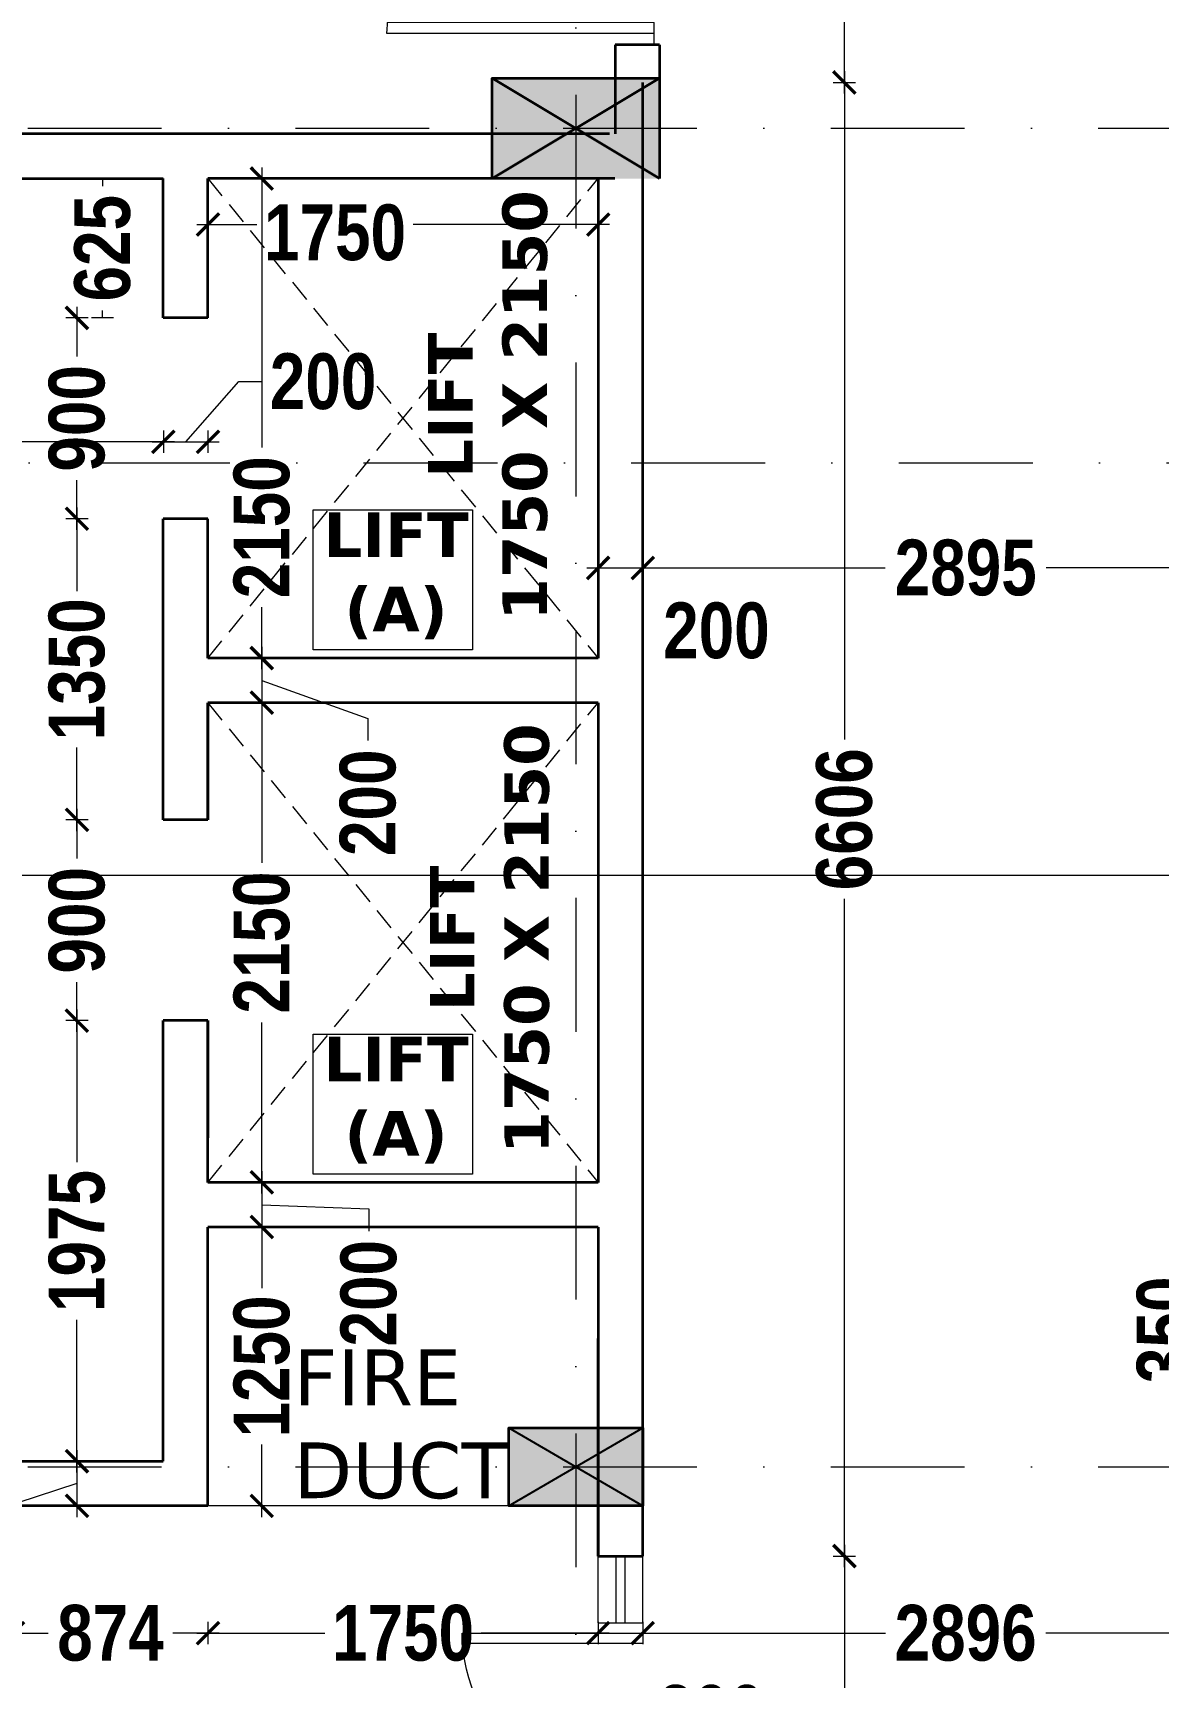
# Model space of a CAD drawing. Header units: millimetres. Extents: x -3092155 to 4513934, y -12317808 to 1850003.
# Drawn here: x -434950 to -429904, y -5682594 to -5675223 of the extents above; entities that cross this region are included whole.
import ezdxf

# ---------------------------------------------------------------- set-up
doc = ezdxf.new("R2010")
doc.units = ezdxf.units.MM
doc.header["$LTSCALE"] = 2
doc.header["$MEASUREMENT"] = 0
doc.header["$PDMODE"] = 34
doc.header["$PDSIZE"] = 500
doc.linetypes.add('DASHDOT', pattern=[1, 0.5, -0.25, 0, -0.25])
doc.linetypes.add('HIDDEN', pattern=[0.375, 0.25, -0.125])
for name, color, linetype, lineweight in [('coloumn', 10, 'Continuous', 35), ('D DIM', 250, 'Continuous', 9), ('DOOR', 27, 'Continuous', 5), ('glass', 5, 'Continuous', 15), ('GRID', 251, 'DASHDOT', 5), ('SILL', 74, 'Continuous', 9), ('STAIR', 252, 'Continuous', 9), ('TEXT', 7, 'Continuous', 13), ('W1', 162, 'Continuous', 5), ('WAll', 250, 'Continuous', 35)]:
    doc.layers.add(name, color=color, linetype=linetype, lineweight=lineweight)
doc.styles.add('INNER DIM', font='ARIALNB.TTF', dxfattribs={"height": 250})
doc.styles.add('style2', font='verdana.ttf')
doc.dimstyles.new('external final', dxfattribs={"dimscale": 0, "dimtxt": 250, "dimasz": 100, "dimexe": 50, "dimexo": 50, "dimgap": 50, "dimtad": 0, "dimdec": 0, "dimzin": 0, "dimdsep": 46, "dimtxsty": 'INNER DIM', "dimblk": 'ARCHTICK', "dimcen": 100, "dimdle": 50, "dimclrd": 256, "dimclre": 256, "dimclrt": 256, "dimadec": 0, "dimazin": 0, "dimtfac": 1, "dimtdec": 0, "dimtix": 1, "dimtmove": 1, "dimatfit": 3, "dimfxl": 50, "dimfxlon": 1, "dimtolj": 1, "dimtzin": 0, "dimlwd": -1, "dimlwe": -1, "dimarcsym": 1})
doc.dimstyles.new('INNER DIM', dxfattribs={"dimscale": 0, "dimtxt": 250, "dimasz": 100, "dimexe": 50, "dimexo": 50, "dimgap": 50, "dimtad": 0, "dimdec": 0, "dimzin": 0, "dimdsep": 46, "dimtxsty": 'INNER DIM', "dimblk": 'ARCHTICK', "dimcen": 100, "dimdle": 50, "dimclrd": 256, "dimclre": 256, "dimclrt": 256, "dimadec": 0, "dimazin": 0, "dimtfac": 1, "dimtdec": 0, "dimtix": 1, "dimtmove": 2, "dimatfit": 3, "dimfxl": 50, "dimfxlon": 1, "dimtolj": 1, "dimtzin": 0, "dimlwd": -1, "dimlwe": -1, "dimarcsym": 1})

# ---------------------------------------------------------------- blocks, each defined once
blk = doc.blocks.new('A$C378B1DF0')
at = {"layer": 'DOOR', "ltscale": 0.1}
for p, q in [((1100, 0), (1100, 1195.8)), ((1150, 0), (1150, 1199)), ((1200, 0), (1100, 0))]:
    blk.add_line(p, q, dxfattribs=at)
blk.add_arc((1200, 0), 1200, 92.38802, 180, dxfattribs=at)
blk = doc.blocks.new('1000 DOOR R')
at = {"layer": 'DOOR', "color": 252, "ltscale": 200}
for p, q in [((-900, -900), (0, -900)), ((-900, -900), (-900, -950)), ((0, -1000), (0, -900)), ((-900, -950), (0, -950))]:
    blk.add_line(p, q, dxfattribs=at)
blk.add_arc((96.2, -1003), 1001.5, 95.46124, 174.09882, dxfattribs=at)
blk = doc.blocks.new('A$C44E84F5B')
at = {"layer": 'SILL', "ltscale": 0.1, "extrusion": (0, 0, -1), "xscale": -0.8999999999990947, "yscale": 0.8999999999990947, "zscale": -0.900000000403865, "rotation": 180}
blk.add_blockref('1000 DOOR R', (0, 900), dxfattribs=at)
at = {"layer": 'SILL', "ltscale": 0.1, "extrusion": (0, 0, -1), "xscale": 0.8999999999990947, "yscale": 0.8999999999990947, "zscale": -0.900000000403865}
blk.add_blockref('1000 DOOR R', (0, 900), dxfattribs=at)
blk = doc.blocks.new('_ArchTick')
at = {"color": 0, "linetype": 'ByBlock', "const_width": 0.15}
blk.add_lwpolyline([(-0.5, -0.5), (0.5, 0.5)], dxfattribs=at)
blk = doc.blocks.new('*D192')
at = {"layer": 'D DIM', "ltscale": 100, "transparency": 16777216}
for p, q in [((-432415.1, -5677571.6), (-432415.1, -5677671.6)), ((-432214.7, -5677571.6), (-432214.7, -5677671.6)), ((-432465.1, -5677621.6), (-432164.7, -5677621.6))]:
    blk.add_line(p, q, dxfattribs=at)
at = {"layer": 'Defpoints', "color": 0, "lineweight": 50, "ltscale": 100, "transparency": 16777216}
for p in [(-432415.1, -5677403), (-432214.7, -5677403), (-432214.7, -5677621.6)]:
    blk.add_point(p, dxfattribs=at)
at = {"layer": 'D DIM', "ltscale": 100, "transparency": 16777216, "xscale": 100, "yscale": 100, "zscale": 100, "rotation": 180}
blk.add_blockref('_ArchTick', (-432415.1, -5677621.6), dxfattribs=at)
at = {"layer": 'D DIM', "ltscale": 100, "transparency": 16777216, "xscale": 100, "yscale": 100, "zscale": 100}
blk.add_blockref('_ArchTick', (-432214.7, -5677621.6), dxfattribs=at)
at = {"layer": 'D DIM', "ltscale": 100, "transparency": 16777216, "insert": (-431884.7, -5677903.3), "char_height": 250, "attachment_point": 5, "style": 'INNER DIM'}
blk.add_mtext('\\A1;200', dxfattribs=at)
blk = doc.blocks.new('*D193')
at = {"layer": 'D DIM', "ltscale": 100, "transparency": 16777216}
for p, q in [((-432214.7, -5677571.6), (-432214.7, -5677671.6)), ((-429318.9, -5677571.6), (-429318.9, -5677671.6)), ((-432264.7, -5677621.6), (-431127.4, -5677621.6)), ((-429268.9, -5677621.6), (-430406.2, -5677621.6))]:
    blk.add_line(p, q, dxfattribs=at)
at = {"layer": 'Defpoints', "color": 0, "lineweight": 50, "ltscale": 100, "transparency": 16777216}
for p in [(-432214.7, -5677403), (-429318.9, -5677403), (-429318.9, -5677621.6)]:
    blk.add_point(p, dxfattribs=at)
at = {"layer": 'D DIM', "ltscale": 100, "transparency": 16777216, "xscale": 100, "yscale": 100, "zscale": 100, "rotation": 180}
blk.add_blockref('_ArchTick', (-432214.7, -5677621.6), dxfattribs=at)
at = {"layer": 'D DIM', "ltscale": 100, "transparency": 16777216, "xscale": 100, "yscale": 100, "zscale": 100}
blk.add_blockref('_ArchTick', (-429318.9, -5677621.6), dxfattribs=at)
at = {"layer": 'D DIM', "ltscale": 100, "transparency": 16777216, "insert": (-430766.8, -5677621.6), "char_height": 250, "attachment_point": 5, "style": 'INNER DIM'}
blk.add_mtext('\\A1;2895', dxfattribs=at)
blk = doc.blocks.new('*D664')
at = {"layer": 'D DIM', "ltscale": 100, "transparency": 16777216}
for p, q in [((-435088.9, -5682396.7), (-434881.5, -5682396.7)), ((-435038.9, -5682346.7), (-435038.9, -5682446.7)), ((-434114.7, -5682396.7), (-434322.1, -5682396.7)), ((-434164.7, -5682346.7), (-434164.7, -5682446.7))]:
    blk.add_line(p, q, dxfattribs=at)
at = {"layer": 'Defpoints', "color": 0, "lineweight": 50, "ltscale": 100, "transparency": 16777216}
for p in [(-435038.9, -5681826.2), (-434164.7, -5681823.8), (-434164.7, -5682396.7)]:
    blk.add_point(p, dxfattribs=at)
at = {"layer": 'D DIM', "ltscale": 100, "transparency": 16777216, "xscale": 100, "yscale": 100, "zscale": 100, "rotation": 180}
blk.add_blockref('_ArchTick', (-435038.9, -5682396.7), dxfattribs=at)
at = {"layer": 'D DIM', "ltscale": 100, "transparency": 16777216, "xscale": 100, "yscale": 100, "zscale": 100}
blk.add_blockref('_ArchTick', (-434164.7, -5682396.7), dxfattribs=at)
at = {"layer": 'D DIM', "ltscale": 100, "transparency": 16777216, "insert": (-434601.8, -5682396.7), "char_height": 250, "attachment_point": 5, "style": 'INNER DIM'}
blk.add_mtext('\\A1;874', dxfattribs=at)
blk = doc.blocks.new('*D665')
at = {"layer": 'D DIM', "ltscale": 100, "transparency": 16777216}
for p, q in [((-434214.7, -5682396.7), (-433640.1, -5682396.7)), ((-434164.7, -5682346.7), (-434164.7, -5682446.7)), ((-432365.1, -5682396.7), (-432939.7, -5682396.7)), ((-432415.1, -5682346.7), (-432415.1, -5682446.7))]:
    blk.add_line(p, q, dxfattribs=at)
at = {"layer": 'Defpoints', "color": 0, "lineweight": 50, "ltscale": 100, "transparency": 16777216}
for p in [(-434164.7, -5681826.2), (-432415.1, -5682051.2), (-432415.1, -5682396.7)]:
    blk.add_point(p, dxfattribs=at)
at = {"layer": 'D DIM', "ltscale": 100, "transparency": 16777216, "xscale": 100, "yscale": 100, "zscale": 100, "rotation": 180}
blk.add_blockref('_ArchTick', (-434164.7, -5682396.7), dxfattribs=at)
at = {"layer": 'D DIM', "ltscale": 100, "transparency": 16777216, "xscale": 100, "yscale": 100, "zscale": 100}
blk.add_blockref('_ArchTick', (-432415.1, -5682396.7), dxfattribs=at)
at = {"layer": 'D DIM', "ltscale": 100, "transparency": 16777216, "insert": (-433289.9, -5682396.7), "char_height": 250, "attachment_point": 5, "style": 'INNER DIM'}
blk.add_mtext('\\A1;1750', dxfattribs=at)
blk = doc.blocks.new('*D666')
at = {"layer": 'D DIM', "ltscale": 100, "transparency": 16777216}
for p, q in [((-432465.1, -5682396.7), (-432165.1, -5682396.7)), ((-432415.1, -5682346.7), (-432415.1, -5682446.7)), ((-432215.1, -5682346.7), (-432215.1, -5682446.7))]:
    blk.add_line(p, q, dxfattribs=at)
at = {"layer": 'Defpoints', "color": 0, "lineweight": 50, "ltscale": 100, "transparency": 16777216}
for p in [(-432415.1, -5682051.2), (-432215.1, -5682051.2), (-432215.1, -5682396.7)]:
    blk.add_point(p, dxfattribs=at)
at = {"layer": 'D DIM', "ltscale": 100, "transparency": 16777216, "xscale": 100, "yscale": 100, "zscale": 100, "rotation": 180}
blk.add_blockref('_ArchTick', (-432415.1, -5682396.7), dxfattribs=at)
at = {"layer": 'D DIM', "ltscale": 100, "transparency": 16777216, "xscale": 100, "yscale": 100, "zscale": 100}
blk.add_blockref('_ArchTick', (-432215.1, -5682396.7), dxfattribs=at)
at = {"layer": 'D DIM', "ltscale": 100, "transparency": 16777216, "insert": (-431908, -5682756.3), "char_height": 250, "attachment_point": 5, "style": 'INNER DIM'}
blk.add_mtext('\\A1;200', dxfattribs=at)
blk = doc.blocks.new('*D667')
at = {"layer": 'D DIM', "ltscale": 100, "transparency": 16777216}
for p, q in [((-432265.1, -5682396.7), (-431127.2, -5682396.7)), ((-432215.1, -5682346.7), (-432215.1, -5682446.7)), ((-429269.3, -5682396.7), (-430407.3, -5682396.7)), ((-429319.3, -5682346.7), (-429319.3, -5682446.7))]:
    blk.add_line(p, q, dxfattribs=at)
at = {"layer": 'Defpoints', "color": 0, "lineweight": 50, "ltscale": 100, "transparency": 16777216}
for p in [(-429319.3, -5681876.2), (-432215.1, -5682051.2), (-429319.3, -5682396.7)]:
    blk.add_point(p, dxfattribs=at)
at = {"layer": 'D DIM', "ltscale": 100, "transparency": 16777216, "xscale": 100, "yscale": 100, "zscale": 100, "rotation": 180}
blk.add_blockref('_ArchTick', (-432215.1, -5682396.7), dxfattribs=at)
at = {"layer": 'D DIM', "ltscale": 100, "transparency": 16777216, "xscale": 100, "yscale": 100, "zscale": 100}
blk.add_blockref('_ArchTick', (-429319.3, -5682396.7), dxfattribs=at)
at = {"layer": 'D DIM', "ltscale": 100, "transparency": 16777216, "insert": (-430767.2, -5682396.7), "char_height": 250, "attachment_point": 5, "style": 'INNER DIM'}
blk.add_mtext('\\A1;2896', dxfattribs=at)
blk = doc.blocks.new('*D730')
at = {"layer": 'D DIM', "ltscale": 100, "transparency": 16777216}
for p, q in [((-438689.1, 360.6), (-438689.1, 460.6)), ((998.8, 360.6), (998.8, 460.6)), ((1048.8, 410.6), (-438739.1, 410.6))]:
    blk.add_line(p, q, dxfattribs=at)
at = {"layer": 'Defpoints', "color": 0, "lineweight": 50, "ltscale": 100, "transparency": 16777216}
for p in [(-438689.1, 410.6), (998.8, 0), (-438689.1, -5723126.2)]:
    blk.add_point(p, dxfattribs=at)
at = {"layer": 'D DIM', "ltscale": 100, "transparency": 16777216, "xscale": 100, "yscale": 100, "zscale": 100, "rotation": 180}
blk.add_blockref('_ArchTick', (-438689.1, 410.6), dxfattribs=at)
at = {"layer": 'D DIM', "ltscale": 100, "transparency": 16777216, "xscale": 100, "yscale": 100, "zscale": 100}
blk.add_blockref('_ArchTick', (998.8, 410.6), dxfattribs=at)
at = {"layer": 'D DIM', "ltscale": 100, "transparency": 16777216, "insert": (1326.5, 835.2), "char_height": 250, "attachment_point": 5, "style": 'INNER DIM'}
blk.add_mtext('\\A1;439688', dxfattribs=at)
blk = doc.blocks.new('*D765')
at = {"layer": 'D DIM', "ltscale": 100, "transparency": 16777216}
for p, q in [((-431360.8, -5674076.2), (-431260.8, -5674076.2)), ((-431310.8, -5674026.2), (-431310.8, -5674410.3)), ((-431310.8, -5675495.5), (-431310.8, -5675111.4)), ((-431360.8, -5675445.5), (-431260.8, -5675445.5))]:
    blk.add_line(p, q, dxfattribs=at)
at = {"layer": 'Defpoints', "color": 0, "lineweight": 50, "ltscale": 100, "transparency": 16777216}
for p in [(-432138.9, -5674076.2), (-432215.1, -5675445.5), (-431310.8, -5675445.5)]:
    blk.add_point(p, dxfattribs=at)
at = {"layer": 'D DIM', "ltscale": 100, "transparency": 16777216, "xscale": 100, "yscale": 100, "zscale": 100}
for p, rotation in [((-431310.8, -5674076.2), 90), ((-431310.8, -5675445.5), 270)]:
    blk.add_blockref('_ArchTick', p, dxfattribs=dict(at, rotation=rotation))
at = {"layer": 'D DIM', "ltscale": 100, "transparency": 16777216, "insert": (-431310.8, -5674760.9), "char_height": 250, "attachment_point": 5, "rotation": 90, "style": 'INNER DIM'}
blk.add_mtext('\\A1;1369', dxfattribs=at)
blk = doc.blocks.new('*D766')
at = {"layer": 'D DIM', "ltscale": 100, "transparency": 16777216}
for p, q in [((-431310.8, -5675395.5), (-431310.8, -5678390.9)), ((-431360.8, -5675445.5), (-431260.8, -5675445.5)), ((-431310.8, -5682101.2), (-431310.8, -5679105.8)), ((-431360.8, -5682051.2), (-431260.8, -5682051.2))]:
    blk.add_line(p, q, dxfattribs=at)
at = {"layer": 'Defpoints', "color": 0, "lineweight": 50, "ltscale": 100, "transparency": 16777216}
for p in [(-432215.1, -5675445.5), (-432138.9, -5682051.2), (-431310.8, -5682051.2)]:
    blk.add_point(p, dxfattribs=at)
at = {"layer": 'D DIM', "ltscale": 100, "transparency": 16777216, "xscale": 100, "yscale": 100, "zscale": 100}
for p, rotation in [((-431310.8, -5675445.5), 90), ((-431310.8, -5682051.2), 270)]:
    blk.add_blockref('_ArchTick', p, dxfattribs=dict(at, rotation=rotation))
at = {"layer": 'D DIM', "ltscale": 100, "transparency": 16777216, "insert": (-431310.8, -5678748.4), "char_height": 250, "attachment_point": 5, "rotation": 90, "style": 'INNER DIM'}
blk.add_mtext('\\A1;6606', dxfattribs=at)
blk = doc.blocks.new('*D288')
at = {"layer": 'D DIM', "ltscale": 100, "transparency": 16777216}
for p, q in [((-431310.8, -5682001.2), (-431310.8, -5682893.2)), ((-431360.8, -5682051.2), (-431260.8, -5682051.2)), ((-431310.8, -5684501.2), (-431310.8, -5683609.2)), ((-431360.8, -5684451.2), (-431260.8, -5684451.2))]:
    blk.add_line(p, q, dxfattribs=at)
at = {"layer": 'Defpoints', "color": 0, "lineweight": 50, "ltscale": 100, "transparency": 16777216}
for p in [(-432138.9, -5682051.2), (-432138.9, -5684451.2), (-431310.8, -5684451.2)]:
    blk.add_point(p, dxfattribs=at)
at = {"layer": 'D DIM', "ltscale": 100, "transparency": 16777216, "xscale": 100, "yscale": 100, "zscale": 100}
for p, rotation in [((-431310.8, -5682051.2), 90), ((-431310.8, -5684451.2), 270)]:
    blk.add_blockref('_ArchTick', p, dxfattribs=dict(at, rotation=rotation))
at = {"layer": 'D DIM', "ltscale": 100, "transparency": 16777216, "insert": (-431310.8, -5683251.2), "char_height": 250, "attachment_point": 5, "rotation": 90, "style": 'INNER DIM'}
blk.add_mtext('\\A1;2400', dxfattribs=at)
blk = doc.blocks.new('*D916')
at = {"layer": 'D DIM', "ltscale": 100, "transparency": 16777216}
for p, q in [((-429562.9, -5681076.2), (-429662.9, -5681076.2)), ((-429612.9, -5681476.2), (-429612.9, -5681026.2)), ((-429562.9, -5681426.2), (-429662.9, -5681426.2))]:
    blk.add_line(p, q, dxfattribs=at)
at = {"layer": 'Defpoints', "color": 0, "lineweight": 50, "ltscale": 100, "transparency": 16777216}
for p in [(-429612.9, -5681076.2), (-429319.3, -5681076.2), (-429318.9, -5681426.2)]:
    blk.add_point(p, dxfattribs=at)
at = {"layer": 'D DIM', "ltscale": 100, "transparency": 16777216, "xscale": 100, "yscale": 100, "zscale": 100}
for p, rotation in [((-429612.9, -5681076.2), 90), ((-429612.9, -5681426.2), 270)]:
    blk.add_blockref('_ArchTick', p, dxfattribs=dict(at, rotation=rotation))
at = {"layer": 'D DIM', "ltscale": 100, "transparency": 16777216, "insert": (-429873.1, -5681037), "char_height": 250, "attachment_point": 5, "rotation": 90, "style": 'INNER DIM'}
blk.add_mtext('\\A1;350', dxfattribs=at)
blk = doc.blocks.new('F.F')
at = {"layer": 'coloumn', "ltscale": 100}
for points in [[(-204760.3, -5829206.2), (-204760.3, -5828756.2), (-205510.3, -5828756.2), (-205510.3, -5829206.2)], [(-204835.3, -5834806.2), (-204835.3, -5835156.2), (-205435.3, -5835156.2), (-205435.3, -5834806.2)]]:
    blk.add_hatch(color=256, dxfattribs=at).paths.add_polyline_path(points)
for p, q in [((-205510.3, -5829206.2), (-205510.3, -5828756.2)), ((-205510.3, -5828756.2), (-204760.3, -5828756.2)), ((-204760.3, -5828756.2), (-204760.3, -5829206.2))]:
    blk.add_line(p, q, dxfattribs=at)
at = {"layer": 'coloumn', "lineweight": 25, "ltscale": 100}
for p, q in [((-205435.3, -5835156.2), (-204835.3, -5834806.2)), ((-205435.3, -5834806.2), (-204835.3, -5835156.2))]:
    blk.add_line(p, q, dxfattribs=at)
at = {"layer": 'coloumn', "ltscale": 100}
blk.add_lwpolyline([(-204760.3, -5829206.2), (-205510.3, -5828756.2), (-204760.3, -5828756.2), (-205510.3, -5829206.2)], dxfattribs=at)
blk.add_lwpolyline([(-204835.3, -5834806.2), (-204835.3, -5835156.2), (-205435.3, -5835156.2), (-205435.3, -5834806.2)], close=True, dxfattribs=at)
blk = doc.blocks.new('*D1014')
at = {"layer": 'D DIM', "ltscale": 100, "transparency": 16777216}
for p, q in [((-438539.3, -5677006.3), (-438539.3, -5677106.3)), ((-434364.7, -5677006.3), (-434364.7, -5677106.3)), ((-438589.3, -5677056.3), (-436813.6, -5677056.3)), ((-434314.7, -5677056.3), (-436090.4, -5677056.3))]:
    blk.add_line(p, q, dxfattribs=at)
at = {"layer": 'Defpoints', "color": 0, "lineweight": 50, "ltscale": 100, "transparency": 16777216}
for p in [(-438539.3, -5676026.2), (-434364.7, -5676501.2), (-434364.7, -5677056.3)]:
    blk.add_point(p, dxfattribs=at)
at = {"layer": 'D DIM', "ltscale": 100, "transparency": 16777216, "xscale": 100, "yscale": 100, "zscale": 100, "rotation": 180}
blk.add_blockref('_ArchTick', (-438539.3, -5677056.3), dxfattribs=at)
at = {"layer": 'D DIM', "ltscale": 100, "transparency": 16777216, "xscale": 100, "yscale": 100, "zscale": 100}
blk.add_blockref('_ArchTick', (-434364.7, -5677056.3), dxfattribs=at)
at = {"layer": 'D DIM', "ltscale": 100, "transparency": 16777216, "insert": (-436452, -5677056.3), "char_height": 250, "attachment_point": 5, "style": 'INNER DIM'}
blk.add_mtext('\\A1;4175', dxfattribs=at)
blk = doc.blocks.new('*D1015')
at = {"layer": 'D DIM', "ltscale": 100, "transparency": 16777216}
for p, q in [((-434164.7, -5676132.5), (-434164.7, -5676032.5)), ((-432414.7, -5676032.5), (-432414.7, -5676132.5)), ((-434214.7, -5676082.5), (-433945.1, -5676082.5)), ((-432364.7, -5676082.5), (-433244.7, -5676082.5))]:
    blk.add_line(p, q, dxfattribs=at)
at = {"layer": 'Defpoints', "color": 0, "lineweight": 50, "ltscale": 100, "transparency": 16777216}
for p in [(-432414.7, -5675876.2), (-432414.7, -5676082.5), (-434164.7, -5676501.2)]:
    blk.add_point(p, dxfattribs=at)
at = {"layer": 'D DIM', "ltscale": 100, "transparency": 16777216, "xscale": 100, "yscale": 100, "zscale": 100, "rotation": 180}
blk.add_blockref('_ArchTick', (-434164.7, -5676082.5), dxfattribs=at)
at = {"layer": 'D DIM', "ltscale": 100, "transparency": 16777216, "xscale": 100, "yscale": 100, "zscale": 100}
blk.add_blockref('_ArchTick', (-432414.7, -5676082.5), dxfattribs=at)
at = {"layer": 'D DIM', "ltscale": 100, "transparency": 16777216, "insert": (-433594.9, -5676119), "char_height": 250, "attachment_point": 5, "style": 'INNER DIM'}
blk.add_mtext('\\A1;1750', dxfattribs=at)
blk = doc.blocks.new('*D1031')
at = {"layer": 'D DIM', "ltscale": 100, "transparency": 16777216}
for p, q in [((-434264.7, -5677056.3), (-434026.9, -5676786.5)), ((-434026.9, -5676786.5), (-433926.9, -5676786.5)), ((-434364.7, -5677006.3), (-434364.7, -5677106.3)), ((-434164.7, -5677006.3), (-434164.7, -5677106.3)), ((-434414.7, -5677056.3), (-434114.7, -5677056.3))]:
    blk.add_line(p, q, dxfattribs=at)
at = {"layer": 'Defpoints', "color": 0, "lineweight": 50, "ltscale": 100, "transparency": 16777216}
for p in [(-434364.7, -5676501.2), (-434164.7, -5676501.2), (-434164.7, -5677056.3)]:
    blk.add_point(p, dxfattribs=at)
at = {"layer": 'D DIM', "ltscale": 100, "transparency": 16777216, "xscale": 100, "yscale": 100, "zscale": 100, "rotation": 180}
blk.add_blockref('_ArchTick', (-434364.7, -5677056.3), dxfattribs=at)
at = {"layer": 'D DIM', "ltscale": 100, "transparency": 16777216, "xscale": 100, "yscale": 100, "zscale": 100}
blk.add_blockref('_ArchTick', (-434164.7, -5677056.3), dxfattribs=at)
at = {"layer": 'D DIM', "ltscale": 100, "transparency": 16777216, "insert": (-433648.5, -5676786.5), "char_height": 250, "attachment_point": 5, "style": 'INNER DIM'}
blk.add_mtext('\\A1;200', dxfattribs=at)
blk = doc.blocks.new('*D1032')
at = {"layer": 'D DIM', "ltscale": 100, "transparency": 16777216}
for p, q in [((-434587.7, -5675876.2), (-434687.7, -5675876.2)), ((-434637.7, -5675876.2), (-434637.7, -5675910.2)), ((-434587.7, -5676501.2), (-434687.7, -5676501.2)), ((-434637.7, -5676501.2), (-434637.7, -5676467.2))]:
    blk.add_line(p, q, dxfattribs=at)
at = {"layer": 'Defpoints', "color": 0, "lineweight": 50, "ltscale": 100, "transparency": 16777216}
for p in [(-434289.3, -5675876.2), (-434637.7, -5676501.2), (-434364.7, -5676501.2)]:
    blk.add_point(p, dxfattribs=at)
at = {"layer": 'D DIM', "ltscale": 100, "transparency": 16777216, "insert": (-434637.7, -5676188.7), "char_height": 250, "attachment_point": 5, "rotation": 90, "style": 'INNER DIM'}
blk.add_mtext('\\A1;625', dxfattribs=at)
blk = doc.blocks.new('*D1033')
at = {"layer": 'D DIM', "ltscale": 100, "transparency": 16777216}
for p, q in [((-434702.3, -5676501.2), (-434802.3, -5676501.2)), ((-434752.3, -5676451.2), (-434752.3, -5676673.8)), ((-434752.3, -5677451.2), (-434752.3, -5677228.6)), ((-434702.3, -5677401.2), (-434802.3, -5677401.2))]:
    blk.add_line(p, q, dxfattribs=at)
at = {"layer": 'Defpoints', "color": 0, "lineweight": 50, "ltscale": 100, "transparency": 16777216}
for p in [(-434364.7, -5676501.2), (-434752.3, -5677401.2), (-434364.7, -5677401.2)]:
    blk.add_point(p, dxfattribs=at)
at = {"layer": 'D DIM', "ltscale": 100, "transparency": 16777216, "xscale": 100, "yscale": 100, "zscale": 100}
for p, rotation in [((-434752.3, -5676501.2), 90), ((-434752.3, -5677401.2), 270)]:
    blk.add_blockref('_ArchTick', p, dxfattribs=dict(at, rotation=rotation))
at = {"layer": 'D DIM', "ltscale": 100, "transparency": 16777216, "insert": (-434752.3, -5676951.2), "char_height": 250, "attachment_point": 5, "rotation": 90, "style": 'INNER DIM'}
blk.add_mtext('\\A1;900', dxfattribs=at)
blk = doc.blocks.new('*D1034')
at = {"layer": 'D DIM', "ltscale": 100, "transparency": 16777216}
for p, q in [((-434752.3, -5677351.2), (-434752.3, -5677726)), ((-434702.3, -5677401.2), (-434802.3, -5677401.2)), ((-434752.3, -5678801.2), (-434752.3, -5678426.5)), ((-434702.3, -5678751.2), (-434802.3, -5678751.2))]:
    blk.add_line(p, q, dxfattribs=at)
at = {"layer": 'Defpoints', "color": 0, "lineweight": 50, "ltscale": 100, "transparency": 16777216}
for p in [(-434364.7, -5677401.2), (-434752.3, -5678751.2), (-434364.7, -5678751.2)]:
    blk.add_point(p, dxfattribs=at)
at = {"layer": 'D DIM', "ltscale": 100, "transparency": 16777216, "xscale": 100, "yscale": 100, "zscale": 100}
for p, rotation in [((-434752.3, -5677401.2), 90), ((-434752.3, -5678751.2), 270)]:
    blk.add_blockref('_ArchTick', p, dxfattribs=dict(at, rotation=rotation))
at = {"layer": 'D DIM', "ltscale": 100, "transparency": 16777216, "insert": (-434752.3, -5678076.2), "char_height": 250, "attachment_point": 5, "rotation": 90, "style": 'INNER DIM'}
blk.add_mtext('\\A1;1350', dxfattribs=at)
blk = doc.blocks.new('*D1035')
at = {"layer": 'D DIM', "ltscale": 100, "transparency": 16777216}
for p, q in [((-434752.3, -5678701.2), (-434752.3, -5678923.8)), ((-434702.3, -5678751.2), (-434802.3, -5678751.2)), ((-434752.3, -5679701.2), (-434752.3, -5679478.6)), ((-434702.3, -5679651.2), (-434802.3, -5679651.2))]:
    blk.add_line(p, q, dxfattribs=at)
at = {"layer": 'Defpoints', "color": 0, "lineweight": 50, "ltscale": 100, "transparency": 16777216}
for p in [(-434364.7, -5678751.2), (-434752.3, -5679651.2), (-434364.7, -5679651.2)]:
    blk.add_point(p, dxfattribs=at)
at = {"layer": 'D DIM', "ltscale": 100, "transparency": 16777216, "xscale": 100, "yscale": 100, "zscale": 100}
for p, rotation in [((-434752.3, -5678751.2), 90), ((-434752.3, -5679651.2), 270)]:
    blk.add_blockref('_ArchTick', p, dxfattribs=dict(at, rotation=rotation))
at = {"layer": 'D DIM', "ltscale": 100, "transparency": 16777216, "insert": (-434752.3, -5679201.2), "char_height": 250, "attachment_point": 5, "rotation": 90, "style": 'INNER DIM'}
blk.add_mtext('\\A1;900', dxfattribs=at)
blk = doc.blocks.new('*D1036')
at = {"layer": 'D DIM', "ltscale": 100, "transparency": 16777216}
for p, q in [((-434752.3, -5679601.2), (-434752.3, -5680285.9)), ((-434702.3, -5679651.2), (-434802.3, -5679651.2)), ((-434752.3, -5681676.2), (-434752.3, -5680991.6)), ((-434702.3, -5681626.2), (-434802.3, -5681626.2))]:
    blk.add_line(p, q, dxfattribs=at)
at = {"layer": 'Defpoints', "color": 0, "lineweight": 50, "ltscale": 100, "transparency": 16777216}
for p in [(-434364.7, -5679651.2), (-434752.3, -5681626.2), (-434364.7, -5681626.2)]:
    blk.add_point(p, dxfattribs=at)
at = {"layer": 'D DIM', "ltscale": 100, "transparency": 16777216, "xscale": 100, "yscale": 100, "zscale": 100}
for p, rotation in [((-434752.3, -5679651.2), 90), ((-434752.3, -5681626.2), 270)]:
    blk.add_blockref('_ArchTick', p, dxfattribs=dict(at, rotation=rotation))
at = {"layer": 'D DIM', "ltscale": 100, "transparency": 16777216, "insert": (-434752.3, -5680638.7), "char_height": 250, "attachment_point": 5, "rotation": 90, "style": 'INNER DIM'}
blk.add_mtext('\\A1;1975', dxfattribs=at)
blk = doc.blocks.new('*D1037')
at = {"layer": 'D DIM', "ltscale": 100, "transparency": 16777216}
for p, q in [((-434752.3, -5681576.2), (-434752.3, -5681876.2)), ((-434702.3, -5681626.2), (-434802.3, -5681626.2)), ((-434752.3, -5681726.2), (-435197.4, -5681871)), ((-435197.4, -5681871), (-435197.4, -5681971)), ((-434702.3, -5681826.2), (-434802.3, -5681826.2))]:
    blk.add_line(p, q, dxfattribs=at)
at = {"layer": 'Defpoints', "color": 0, "lineweight": 50, "ltscale": 100, "transparency": 16777216}
for p in [(-434364.7, -5681626.2), (-434752.3, -5681826.2), (-434164.7, -5681826.2)]:
    blk.add_point(p, dxfattribs=at)
at = {"layer": 'D DIM', "ltscale": 100, "transparency": 16777216, "xscale": 100, "yscale": 100, "zscale": 100}
for p, rotation in [((-434752.3, -5681626.2), 90), ((-434752.3, -5681826.2), 270)]:
    blk.add_blockref('_ArchTick', p, dxfattribs=dict(at, rotation=rotation))
at = {"layer": 'D DIM', "ltscale": 100, "transparency": 16777216, "insert": (-435197.4, -5682249.4), "char_height": 250, "attachment_point": 5, "rotation": 90, "style": 'INNER DIM'}
blk.add_mtext('\\A1;200', dxfattribs=at)
blk = doc.blocks.new('*D1038')
at = {"layer": 'D DIM', "ltscale": 100, "transparency": 16777216}
for p, q in [((-433923.3, -5675826.2), (-433923.3, -5677081.6)), ((-433873.3, -5675876.2), (-433973.3, -5675876.2)), ((-433923.3, -5678076.2), (-433923.3, -5677797.5)), ((-433873.3, -5678026.2), (-433973.3, -5678026.2))]:
    blk.add_line(p, q, dxfattribs=at)
at = {"layer": 'Defpoints', "color": 0, "lineweight": 50, "ltscale": 100, "transparency": 16777216}
for p in [(-433636.8, -5675876.2), (-433923.3, -5678026.2), (-433636.8, -5678026.2)]:
    blk.add_point(p, dxfattribs=at)
at = {"layer": 'D DIM', "ltscale": 100, "transparency": 16777216, "xscale": 100, "yscale": 100, "zscale": 100}
for p, rotation in [((-433923.3, -5675876.2), 90), ((-433923.3, -5678026.2), 270)]:
    blk.add_blockref('_ArchTick', p, dxfattribs=dict(at, rotation=rotation))
at = {"layer": 'D DIM', "ltscale": 100, "transparency": 16777216, "insert": (-433923.3, -5677439.5), "char_height": 250, "attachment_point": 5, "rotation": 90, "style": 'INNER DIM'}
blk.add_mtext('\\A1;2150', dxfattribs=at)
blk = doc.blocks.new('*D1039')
at = {"layer": 'D DIM', "ltscale": 100, "transparency": 16777216}
for p, q in [((-433923.3, -5677976.2), (-433923.3, -5678276.2)), ((-433873.3, -5678026.2), (-433973.3, -5678026.2)), ((-433923.3, -5678126.2), (-433447.4, -5678296)), ((-433873.3, -5678226.2), (-433973.3, -5678226.2)), ((-433447.4, -5678296), (-433447.4, -5678396))]:
    blk.add_line(p, q, dxfattribs=at)
at = {"layer": 'Defpoints', "color": 0, "lineweight": 50, "ltscale": 100, "transparency": 16777216}
for p in [(-433666.9, -5678026.2), (-433923.3, -5678226.2), (-433666.9, -5678226.2)]:
    blk.add_point(p, dxfattribs=at)
at = {"layer": 'D DIM', "ltscale": 100, "transparency": 16777216, "xscale": 100, "yscale": 100, "zscale": 100}
for p, rotation in [((-433923.3, -5678026.2), 90), ((-433923.3, -5678226.2), 270)]:
    blk.add_blockref('_ArchTick', p, dxfattribs=dict(at, rotation=rotation))
at = {"layer": 'D DIM', "ltscale": 100, "transparency": 16777216, "insert": (-433447.4, -5678674.4), "char_height": 250, "attachment_point": 5, "rotation": 90, "style": 'INNER DIM'}
blk.add_mtext('\\A1;200', dxfattribs=at)
blk = doc.blocks.new('*D1040')
at = {"layer": 'D DIM', "ltscale": 100, "transparency": 16777216}
for p, q in [((-433923.3, -5678176.2), (-433923.3, -5678943.3)), ((-433873.3, -5678226.2), (-433973.3, -5678226.2)), ((-433923.3, -5680426.2), (-433923.3, -5679659.2)), ((-433873.3, -5680376.2), (-433973.3, -5680376.2))]:
    blk.add_line(p, q, dxfattribs=at)
at = {"layer": 'Defpoints', "color": 0, "lineweight": 50, "ltscale": 100, "transparency": 16777216}
for p in [(-433615.9, -5678226.2), (-433923.3, -5680376.2), (-433615.9, -5680376.2)]:
    blk.add_point(p, dxfattribs=at)
at = {"layer": 'D DIM', "ltscale": 100, "transparency": 16777216, "xscale": 100, "yscale": 100, "zscale": 100}
for p, rotation in [((-433923.3, -5678226.2), 90), ((-433923.3, -5680376.2), 270)]:
    blk.add_blockref('_ArchTick', p, dxfattribs=dict(at, rotation=rotation))
at = {"layer": 'D DIM', "ltscale": 100, "transparency": 16777216, "insert": (-433923.3, -5679301.2), "char_height": 250, "attachment_point": 5, "rotation": 90, "style": 'INNER DIM'}
blk.add_mtext('\\A1;2150', dxfattribs=at)
blk = doc.blocks.new('*D1016')
at = {"layer": 'D DIM', "ltscale": 100, "transparency": 16777216}
for p, q in [((-433923.3, -5680326.2), (-433923.3, -5680626.2)), ((-433873.3, -5680376.2), (-433973.3, -5680376.2)), ((-433923.3, -5680476.2), (-433443.7, -5680494.6)), ((-433443.7, -5680494.6), (-433443.7, -5680594.6)), ((-433873.3, -5680576.2), (-433973.3, -5680576.2))]:
    blk.add_line(p, q, dxfattribs=at)
at = {"layer": 'Defpoints', "color": 0, "lineweight": 50, "ltscale": 100, "transparency": 16777216}
for p in [(-433496.9, -5680376.2), (-433923.3, -5680576.2), (-433496.9, -5680576.2)]:
    blk.add_point(p, dxfattribs=at)
at = {"layer": 'D DIM', "ltscale": 100, "transparency": 16777216, "xscale": 100, "yscale": 100, "zscale": 100}
for p, rotation in [((-433923.3, -5680376.2), 90), ((-433923.3, -5680576.2), 270)]:
    blk.add_blockref('_ArchTick', p, dxfattribs=dict(at, rotation=rotation))
at = {"layer": 'D DIM', "ltscale": 100, "transparency": 16777216, "insert": (-433443.7, -5680873), "char_height": 250, "attachment_point": 5, "rotation": 90, "style": 'INNER DIM'}
blk.add_mtext('\\A1;200', dxfattribs=at)
blk = doc.blocks.new('*D1041')
at = {"layer": 'D DIM', "ltscale": 100, "transparency": 16777216}
for p, q in [((-433923.3, -5680526.2), (-433923.3, -5680851)), ((-433873.3, -5680576.2), (-433973.3, -5680576.2)), ((-433923.3, -5681876.2), (-433923.3, -5681551.5)), ((-433873.3, -5681826.2), (-433973.3, -5681826.2))]:
    blk.add_line(p, q, dxfattribs=at)
at = {"layer": 'Defpoints', "color": 0, "lineweight": 50, "ltscale": 100, "transparency": 16777216}
for p in [(-433626.9, -5680576.2), (-433923.3, -5681826.2), (-433626.9, -5681826.2)]:
    blk.add_point(p, dxfattribs=at)
at = {"layer": 'D DIM', "ltscale": 100, "transparency": 16777216, "xscale": 100, "yscale": 100, "zscale": 100}
for p, rotation in [((-433923.3, -5680576.2), 90), ((-433923.3, -5681826.2), 270)]:
    blk.add_blockref('_ArchTick', p, dxfattribs=dict(at, rotation=rotation))
at = {"layer": 'D DIM', "ltscale": 100, "transparency": 16777216, "insert": (-433923.3, -5681201.2), "char_height": 250, "attachment_point": 5, "rotation": 90, "style": 'INNER DIM'}
blk.add_mtext('\\A1;1250', dxfattribs=at)
blk = doc.blocks.new('YH5YH')
at = {"layer": 'W1', "ltscale": 100}
blk.add_lwpolyline([(-503017, -5835238.1), (-503731.8, -5835238.1), (-503731.8, -5834610.9), (-503017, -5834610.9)], close=True, dxfattribs=at)
at = {"layer": 'W1', "ltscale": 100, "insert": (-503360.7, -5834621.7), "char_height": 200, "width": 641.269, "attachment_point": 2, "style": 'style2'}
blk.add_mtext('{\\fVerdana|b1|i0|c0|p34;LIFT (A)}', dxfattribs=at)

msp = doc.modelspace()

# ---------------------------------------------------------------- linework, layer by layer
at = {"layer": 'D DIM', "ltscale": 100}
msp.add_line((-438539.3, -5678998.9), (-394309.3, -5678998.9), dxfattribs=at)
at = {"layer": 'glass', "ltscale": 100}
for p, q in [((-432335.1, -5682051.2), (-432335.1, -5682351.2)), ((-432295.1, -5682051.2), (-432295.1, -5682351.2))]:
    msp.add_line(p, q, dxfattribs=at)
at = {"layer": 'GRID', "color": 5, "ltscale": 600}
msp.add_line((-432514.7, -5657499.4), (-432514.7, -5742293.2), dxfattribs=at)
at = {"layer": 'GRID', "color": 6, "ltscale": 600}
for p, q in [((-460174.6, -5675651.2), (-367335.1, -5675651.2)), ((-461068.9, -5677151.2), (-366441.5, -5677151.2)), ((-460174.6, -5681651.2), (-367335.1, -5681651.2))]:
    msp.add_line(p, q, dxfattribs=at)
at = {"layer": 'SILL', "ltscale": 100}
for p, q in [((-432415.1, -5682351.2), (-432415.1, -5682051.2)), ((-432215.1, -5682351.2), (-432215.1, -5682051.2)), ((-432412.6, -5682351.2), (-432215.1, -5682351.2))]:
    msp.add_line(p, q, dxfattribs=at)
at = {"layer": 'STAIR', "linetype": 'HIDDEN', "ltscale": 200}
for p, q in [((-434165.1, -5678026.2), (-432415.1, -5675876.2)), ((-434165.1, -5675876.2), (-432415.1, -5678026.2)), ((-434165.1, -5680376.2), (-432415.1, -5678226.2)), ((-434165.1, -5678226.2), (-432415.1, -5680376.2))]:
    msp.add_line(p, q, dxfattribs=at)
at = {"layer": 'STAIR', "ltscale": 100}
msp.add_line((-432339.7, -5681826.2), (-434165.1, -5681826.2), dxfattribs=at)
at = {"layer": 'WAll', "ltscale": 100}
for p, q in [((-432339.3, -5675276.2), (-432339.3, -5675676.2)), ((-432139.3, -5675276.2), (-432339.3, -5675276.2)), ((-432139.3, -5675276.2), (-432139.3, -5675426.2)), ((-432215.1, -5682051.2), (-432215.1, -5675445.5)), ((-432363.8, -5675676.2), (-444689.7, -5675676.2)), ((-438540.2, -5675876.2), (-434365.1, -5675876.2)), ((-434365.1, -5676501.2), (-434365.1, -5675876.2)), ((-432339.7, -5675876.2), (-434165.1, -5675876.2)), ((-434165.1, -5676501.2), (-434165.1, -5675876.2)), ((-432415.5, -5675876.2), (-432415.5, -5678026.2)), ((-434165.1, -5676501.2), (-434365.1, -5676501.2)), ((-434365.1, -5678751.2), (-434365.1, -5677401.2)), ((-434165.1, -5677401.2), (-434365.1, -5677401.2)), ((-434165.1, -5678026.2), (-434165.1, -5677401.2)), ((-432415.1, -5678026.2), (-434165.1, -5678026.2)), ((-434165.1, -5678226.2), (-434165.1, -5678751.2)), ((-434165.1, -5678751.2), (-434165.1, -5678226.2)), ((-432415.1, -5678226.2), (-434165.1, -5678226.2)), ((-432415.5, -5678226.2), (-432415.5, -5680376.2)), ((-434165.1, -5678751.2), (-434365.1, -5678751.2)), ((-434365.1, -5681626.2), (-434365.1, -5679651.2)), ((-434165.1, -5679651.2), (-434365.1, -5679651.2)), ((-434165.1, -5679651.2), (-434165.1, -5680176.2)), ((-434165.1, -5680376.2), (-434165.1, -5679651.2)), ((-432415.5, -5680376.2), (-434165.1, -5680376.2)), ((-434165.1, -5681826.2), (-434165.1, -5680576.2)), ((-432415.5, -5680576.2), (-434165.1, -5680576.2)), ((-432415.5, -5680576.2), (-432415.5, -5682051.2)), ((-432415.1, -5682051.2), (-432415.1, -5681076.6)), ((-435039.7, -5681626.2), (-434365.1, -5681626.2)), ((-434165.1, -5681826.2), (-435039.7, -5681826.2)), ((-432415.1, -5682051.2), (-432215.1, -5682051.2))]:
    msp.add_line(p, q, dxfattribs=at)

# ---------------------------------------------------------------- block references
at = {"layer": 'coloumn'}
msp.add_blockref('F.F', (-227379.8, 153330), dxfattribs=at)
at = {"layer": 'D DIM'}
for p in [(70039.2, 157248.8), (70039.2, 154898.8)]:
    msp.add_blockref('YH5YH', p, dxfattribs=at)
at = {"layer": 'DOOR', "ltscale": 100, "xscale": -1, "rotation": 90}
msp.add_blockref('A$C378B1DF0', (-432163.8, -5674076.2), dxfattribs=at)
at = {"layer": 'DOOR', "ltscale": 100, "xscale": -1}
msp.add_blockref('A$C44E84F5B', (-432215.1, -5684151.2), dxfattribs=at)

# ---------------------------------------------------------------- texts
at = {"layer": 'TEXT', "ltscale": 0.1, "char_height": 200, "attachment_point": 5, "rotation": 90, "style": 'style2'}
for insert in [(-432909.3, -5676893.1), (-432901.2, -5679282.9)]:
    msp.add_mtext('{\\fVerdana|b1|i0|c0|p34;LIFT\\P1750 X 2150 }', dxfattribs=dict(at, insert=insert))
at = {"layer": 'TEXT', "lineweight": 30, "ltscale": 100, "insert": (-433781.8, -5681125), "char_height": 250, "width": 943.083, "attachment_point": 1, "style": 'style2'}
msp.add_mtext('FIRE\\PDUCT', dxfattribs=at)

# ---------------------------------------------------------------- dimensions: what is measured, and where the dimension line sits
at = {"layer": 'D DIM', "ltscale": 100}
for base, p1, p2, dimstyle, picture, middle in [((-438689.1, 410.6), (998.8, 0), (-438689.1, -5723126.2), 'INNER DIM', '*D730', (1326.5, 835.2)), ((-432414.7, -5676082.5), (-434164.7, -5676501.2), (-432414.7, -5675876.2), 'external final', '*D1015', (-433594.9, -5676119)), ((-434164.7, -5677056.3), (-434364.7, -5676501.2), (-434164.7, -5676501.2), 'external final', '*D1031', (-433876.9, -5676786.5)), ((-432214.7, -5677621.6), (-432415.1, -5677403), (-432214.7, -5677403), 'INNER DIM', '*D192', (-431884.7, -5677903.3)), ((-434164.7, -5682396.7), (-435038.9, -5681826.2), (-434164.7, -5681823.8), 'INNER DIM', '*D664', (-434601.8, -5682396.7)), ((-432215.1, -5682396.7), (-432415.1, -5682051.2), (-432215.1, -5682051.2), 'INNER DIM', '*D666', (-431908, -5682756.3))]:
    dim = msp.add_linear_dim(base=base, p1=p1, p2=p2, dimstyle=dimstyle, override={"dimscale": 1}, dxfattribs=at)
    dim.commit()
    dim.dimension.update_dxf_attribs({"geometry": picture, "text_midpoint": middle, "dimtype": 160})
for base, p1, p2, dimstyle, picture, middle in [((-431310.8, -5675445.5), (-432138.9, -5674076.2), (-432215.1, -5675445.5), 'INNER DIM', '*D765', (-431310.8, -5674760.9)), ((-431310.8, -5682051.2), (-432215.1, -5675445.5), (-432138.9, -5682051.2), 'INNER DIM', '*D766', (-431310.8, -5678748.4)), ((-434637.7, -5676501.2), (-434289.3, -5675876.2), (-434364.7, -5676501.2), 'external final', '*D1032', (-434637.7, -5676188.7)), ((-434752.3, -5677401.2), (-434364.7, -5676501.2), (-434364.7, -5677401.2), 'external final', '*D1033', (-434752.3, -5676951.2)), ((-434752.3, -5678751.2), (-434364.7, -5677401.2), (-434364.7, -5678751.2), 'external final', '*D1034', (-434752.3, -5678076.2)), ((-433923.3, -5680376.2), (-433615.9, -5678226.2), (-433615.9, -5680376.2), 'external final', '*D1040', (-433923.3, -5679301.2)), ((-434752.3, -5679651.2), (-434364.7, -5678751.2), (-434364.7, -5679651.2), 'external final', '*D1035', (-434752.3, -5679201.2)), ((-434752.3, -5681626.2), (-434364.7, -5679651.2), (-434364.7, -5681626.2), 'external final', '*D1036', (-434752.3, -5680638.7)), ((-433923.3, -5681826.2), (-433626.9, -5680576.2), (-433626.9, -5681826.2), 'external final', '*D1041', (-433923.3, -5681201.2)), ((-431310.8, -5684451.2), (-432138.9, -5682051.2), (-432138.9, -5684451.2), 'INNER DIM', '*D288', (-431310.8, -5683251.2))]:
    dim = msp.add_linear_dim(base=base, p1=p1, p2=p2, angle=90, dimstyle=dimstyle, override={"dimscale": 1}, dxfattribs=at)
    dim.commit()
    dim.dimension.update_dxf_attribs({"geometry": picture, "text_midpoint": middle})
for base, p1, p2, dimstyle, picture, middle in [((-433923.3, -5678026.2), (-433636.8, -5675876.2), (-433636.8, -5678026.2), 'external final', '*D1038', (-433923.3, -5677439.5)), ((-433923.3, -5678226.2), (-433666.9, -5678026.2), (-433666.9, -5678226.2), 'external final', '*D1039', (-433447.4, -5678446)), ((-433923.3, -5680576.2), (-433496.9, -5680376.2), (-433496.9, -5680576.2), 'external final', '*D1016', (-433443.7, -5680644.6)), ((-429612.9, -5681076.2), (-429318.9, -5681426.2), (-429319.3, -5681076.2), 'INNER DIM', '*D916', (-429873.1, -5681037)), ((-434752.3, -5681826.2), (-434364.7, -5681626.2), (-434164.7, -5681826.2), 'external final', '*D1037', (-435197.4, -5682021))]:
    dim = msp.add_linear_dim(base=base, p1=p1, p2=p2, angle=90, dimstyle=dimstyle, override={"dimscale": 1}, dxfattribs=at)
    dim.commit()
    dim.dimension.update_dxf_attribs({"geometry": picture, "text_midpoint": middle, "dimtype": 160})
for base, p1, p2, dimstyle, picture, middle in [((-434364.7, -5677056.3), (-438539.3, -5676026.2), (-434364.7, -5676501.2), 'external final', '*D1014', (-436452, -5677056.3)), ((-432415.1, -5682396.7), (-434164.7, -5681826.2), (-432415.1, -5682051.2), 'INNER DIM', '*D665', (-433289.9, -5682396.7)), ((-429319.3, -5682396.7), (-432215.1, -5682051.2), (-429319.3, -5681876.2), 'INNER DIM', '*D667', (-430767.2, -5682396.7))]:
    dim = msp.add_linear_dim(base=base, p1=p1, p2=p2, dimstyle=dimstyle, override={"dimscale": 1}, dxfattribs=at)
    dim.commit()
    dim.dimension.update_dxf_attribs({"geometry": picture, "text_midpoint": middle})
dim = msp.add_linear_dim(base=(-429318.9, -5677621.6), p1=(-432214.7, -5677403), p2=(-429318.9, -5677403), text='2895', dimstyle='INNER DIM', override={"dimscale": 1}, dxfattribs=at)
dim.commit()
dim.dimension.update_dxf_attribs({"geometry": '*D193', "text_midpoint": (-430766.8, -5677621.6)})

doc.saveas('drawing.dxf')
